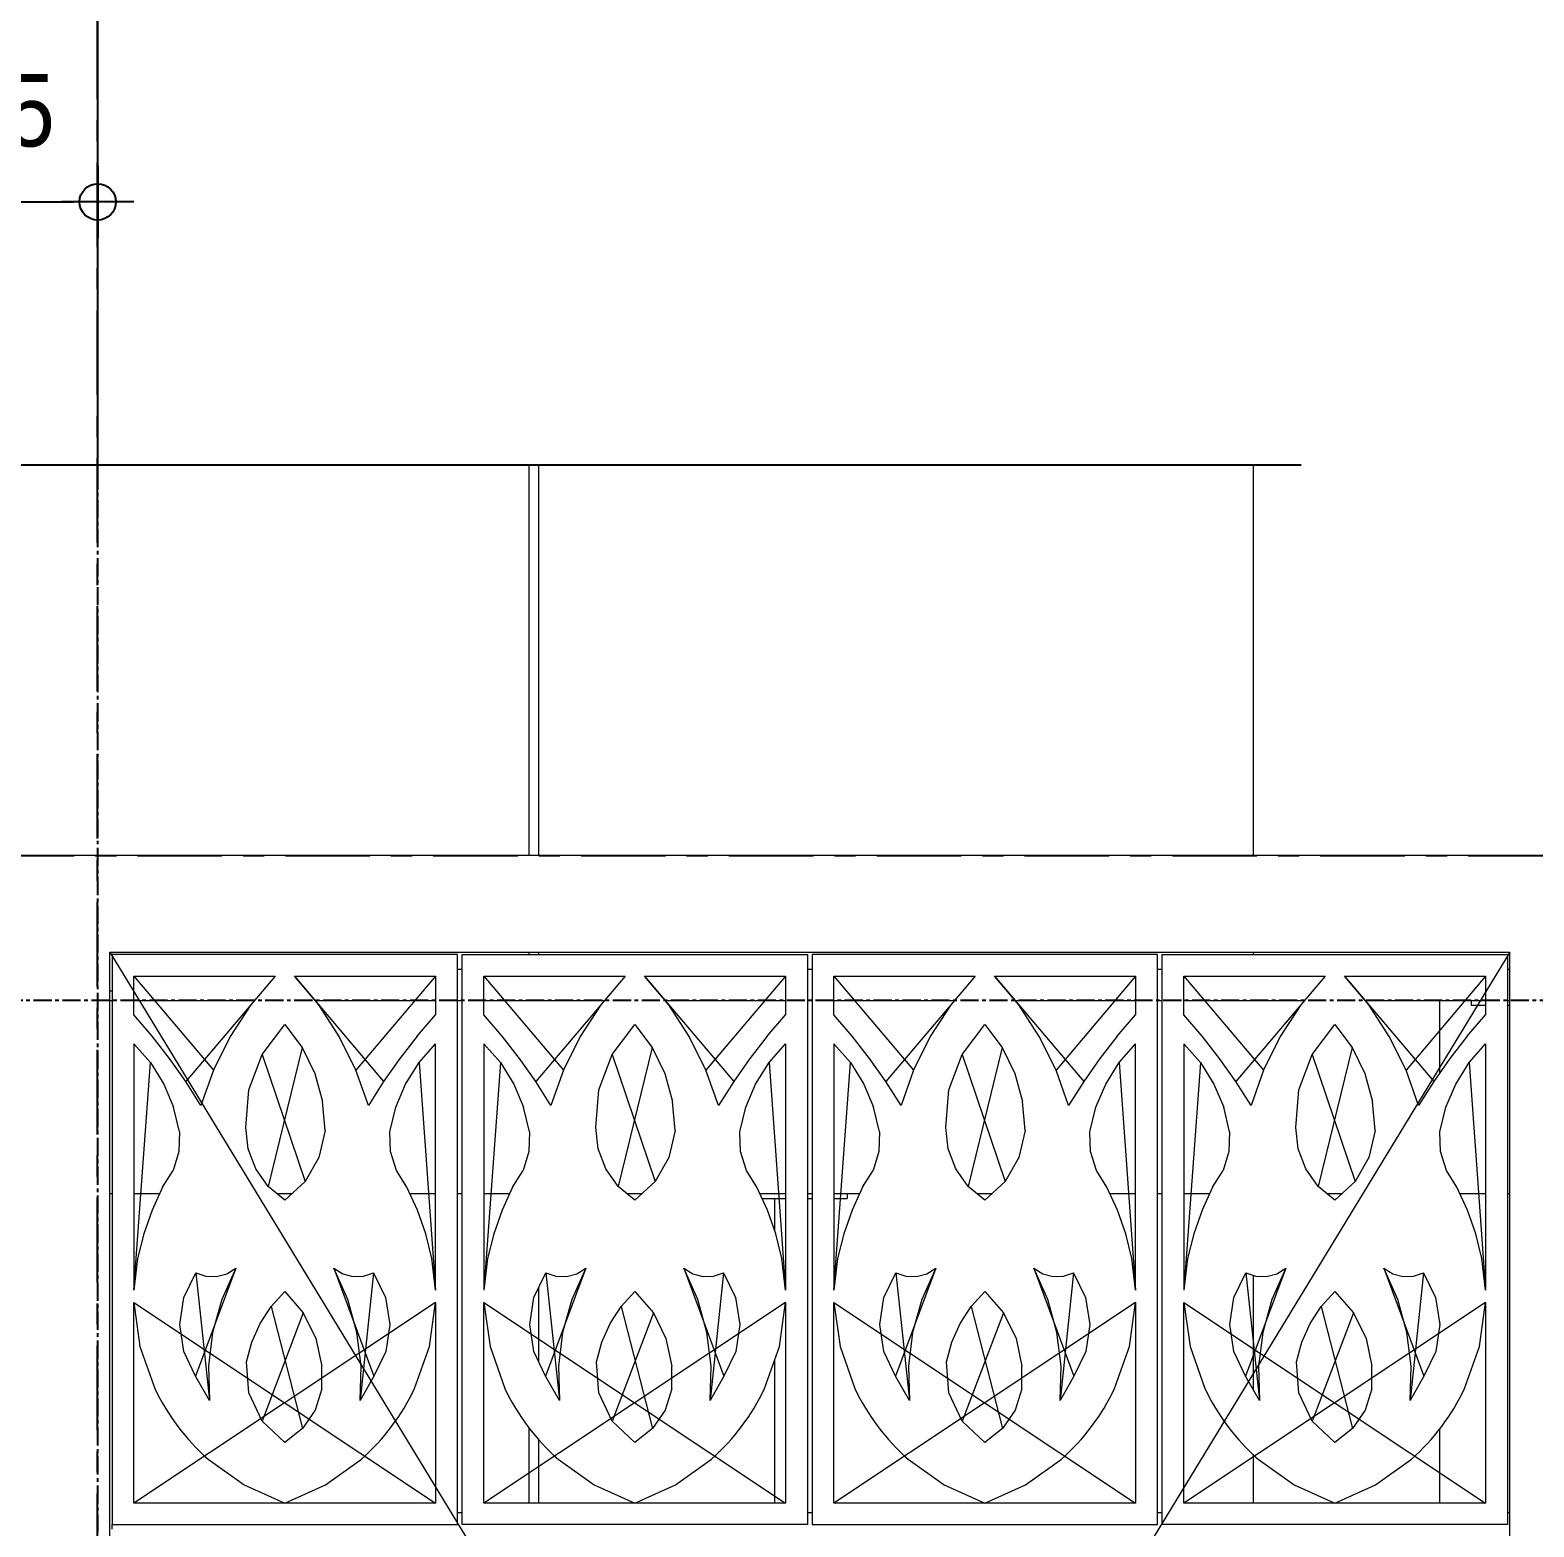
# Model space of a CAD drawing. Header units: millimetres. Extents: x -153298 to 620751, y -313239 to 250031.
# Drawn here: x 43493 to 46608, y 29136 to 32235 of the extents above; entities that cross this region are included whole.
import ezdxf
from ezdxf.enums import TextEntityAlignment as Align

# ---------------------------------------------------------------- set-up
doc = ezdxf.new("R2010")
doc.units = ezdxf.units.MM
for name, pattern in [('CENTER', [2, 1.25, -0.25, 0.25, -0.25]), ('TA_GL_000.70000', [1.925, 0.7, -0.175, 0.175, -0.175, 0.7]), ('XKITLINE00', [0])]:
    doc.linetypes.add(name, pattern=pattern)
doc.layers.get('DEFPOINTS').update_dxf_attribs({"color": 250})
for name, color, linetype in [('000 - 0_SYM_DWG_GRIDLINE_MAIN_COLOR_251', 251, 'Continuous'), ('000 - 0_SYM_DWG_SLOPE-SYM_TEXT_COLOR_3', 3, 'Continuous'), ('000 - EXISTING_BUILDING_MAIN_COLOR_251', 251, 'Continuous'), ('000 - EXISTING_BUILDING_MAIN_COLOR_3', 3, 'Continuous'), ('000 - GRID', 251, 'CENTER'), ('S-DIM', 7, 'Continuous')]:
    doc.layers.add(name, color=color, linetype=linetype)
doc.layers.add('Part', color=2, linetype='Continuous', lineweight=0)
doc.styles.add('ARIAL', font='arial.ttf')
doc.styles.add('ROMANS', font='arial.ttf', dxfattribs={"width": 0.85})
doc.styles.add('TA', font='', dxfattribs={"height": 4.5})
doc.styles.get('TA').set_extended_font_data('Cordia New')
doc.dimstyles.new('Dim-Cen', dxfattribs={"dimtxt": 3, "dimasz": 1, "dimexe": 0, "dimexo": 2.5, "dimgap": 1.5, "dimtad": 1, "dimdec": 0, "dimzin": 1, "dimdsep": 46, "dimtxsty": 'ROMANS', "dimblk": 'CEN1', "dimcen": 0.09, "dimclrd": 1, "dimclre": 250, "dimclrt": 3, "dimadec": 0, "dimazin": 0, "dimtfac": 1, "dimtdec": 0, "dimtofl": 0, "dimtmove": 2, "dimatfit": 3, "dimfxl": 1, "dimtfill": 1, "dimtfillclr": 256, "dimtolj": 1, "dimtzin": 0, "dimarcsym": 0})

# ---------------------------------------------------------------- blocks, each defined once
blk = doc.blocks.new('*A12951260')
at = {"layer": 'Part', "linetype": 'XKITLINE00', "lineweight": 0}
for p, q in [((371.147884, 35.222545), (371.569912, 35.222545)), ((383.409912, 35.222545), (383.569912, 35.222545)), ((395.409912, 35.222545), (395.569912, 35.222545)), ((407.544596, 35.222545), (407.569912, 35.222545))]:
    blk.add_line(p, q, dxfattribs=at)
blk = doc.blocks.new('*A12961261')
at = {"layer": 'Part', "linetype": 'XKITLINE00', "lineweight": 0}
for p, q in [((395.569912, 40.182545), (395.569912, 48.874589)), ((407.409912, 42.422545), (407.409912, 48.874589)), ((407.409912, 40.782517), (407.409912, 40.822545)), ((395.569912, 40.182545), (398.857909, 40.182545)), ((400.457909, 40.182545), (400.497911, 40.182545))]:
    blk.add_line(p, q, dxfattribs=at)
blk = doc.blocks.new('*A12971262')
at = {"layer": 'Part', "linetype": 'XKITLINE00', "lineweight": 0}
blk.add_line((407.409912, 31.698387), (407.409912, 32.94092), dxfattribs=at)
blk = doc.blocks.new('*A13031266')
at = {"layer": 'Part', "linetype": 'XKITLINE00', "lineweight": 0}
for p, q in [((400.457909, 40.022545), (400.497911, 40.022545)), ((400.457909, 36.822545), (400.497911, 36.822545)), ((400.857919, 36.822545), (401.285021, 36.822545)), ((403.226429, 36.822545), (403.477479, 36.822545)), ((405.430793, 36.822545), (405.857895, 36.822545)), ((406.217911, 36.822545), (406.297911, 36.822545)), ((406.657919, 36.822545), (407.085021, 36.822545)), ((409.026429, 36.822545), (409.277479, 36.822545)), ((411.230793, 36.822545), (411.657895, 36.822545)), ((412.017911, 36.822545), (412.097911, 36.822545)), ((412.457919, 36.822545), (412.885021, 36.822545)), ((414.826429, 36.822545), (415.077479, 36.822545)), ((417.030793, 36.822545), (417.457895, 36.822545)), ((417.817911, 36.822545), (417.897911, 36.822545)), ((418.257919, 36.822545), (418.685021, 36.822545)), ((420.626429, 36.822545), (420.877479, 36.822545)), ((422.830793, 36.822545), (423.257895, 36.822545)), ((423.617911, 36.822545), (423.657912, 36.822545))]:
    blk.add_line(p, q, dxfattribs=at)
blk = doc.blocks.new('*A17691722')
at = {"layer": '000 - EXISTING_BUILDING_MAIN_COLOR_3', "linetype": 'XKITLINE00', "lineweight": 0}
for p, q in [((521.257903, 42.422545), (398.857909, 42.422545)), ((423.657912, 40.822545), (400.457909, 2.742546)), ((400.457909, 40.822545), (423.657912, 2.742546)), ((400.457909, 2.742546), (400.457909, 40.822545)), ((400.457909, 40.822545), (423.657912, 40.822545)), ((423.657912, 2.742546), (423.657912, 40.822545))]:
    blk.add_line(p, q, dxfattribs=at)
blk = doc.blocks.new('*A17721725')
at = {"layer": 'Part', "linetype": 'XKITLINE00', "lineweight": 0}
for p, q in [((406.217911, 31.538517), (406.297911, 31.538517)), ((412.017911, 31.538517), (412.097911, 31.538517)), ((417.817911, 31.538517), (417.897911, 31.538517)), ((423.617911, 31.538517), (423.657912, 31.538517)), ((400.497911, 31.262517), (400.497911, 31.342517))]:
    blk.add_line(p, q, dxfattribs=at)
blk = doc.blocks.new('*A17731726')
at = {"layer": 'Part', "linetype": 'XKITLINE00', "lineweight": 0}
for p, q in [((406.217911, 40.542517), (406.297911, 40.542517)), ((412.017911, 40.542517), (412.097911, 40.542517)), ((417.817911, 40.542517), (417.897911, 40.542517)), ((423.617911, 40.542517), (423.657912, 40.542517)), ((400.857919, 40.022517), (402.858658, 40.022517)), ((403.857156, 40.022517), (405.857895, 40.022517)), ((406.217911, 40.022517), (406.297911, 40.022517)), ((406.657919, 40.022517), (408.658658, 40.022517)), ((409.657156, 40.022517), (411.657895, 40.022517)), ((412.017911, 40.022517), (412.097911, 40.022517)), ((412.457919, 40.022517), (414.458658, 40.022517)), ((415.457156, 40.022517), (417.457895, 40.022517)), ((417.817911, 40.022517), (417.897911, 40.022517)), ((418.257919, 40.022517), (420.258658, 40.022517)), ((421.257156, 40.022517), (423.257895, 40.022517)), ((423.617911, 40.022517), (423.657912, 40.022517))]:
    blk.add_line(p, q, dxfattribs=at)
blk = doc.blocks.new('*A18151764')
at = {"layer": 'Part', "linetype": 'XKITLINE00', "lineweight": 0}
for p, q in [((419.409912, 33.572964), (419.409912, 35.470973)), ((407.569912, 34.032392), (407.569912, 35.274208)), ((407.569912, 31.698387), (407.569912, 32.768054)), ((419.409912, 31.698387), (419.409912, 32.508756))]:
    blk.add_line(p, q, dxfattribs=at)
blk = doc.blocks.new('*A18271776')
at = {"layer": 'Part', "linetype": 'XKITLINE00', "lineweight": 0}
for p, q in [((422.497888, 38.821757), (422.497888, 40.022545)), ((422.497888, 34.655695), (422.497888, 34.659501)), ((422.497888, 31.698387), (422.497888, 32.932262))]:
    blk.add_line(p, q, dxfattribs=at)
blk = doc.blocks.new('*A18281777')
at = {"layer": 'Part', "linetype": 'XKITLINE00', "lineweight": 0}
blk.add_line((400.457909, 40.022545), (400.497888, 40.022545), dxfattribs=at)
blk = doc.blocks.new('*A18301779')
at = {"layer": '000 - EXISTING_BUILDING_MAIN_COLOR_251', "linetype": 'XKITLINE00', "lineweight": 0}
for p, q in [((406.217911, 40.782517), (400.497911, 40.782517)), ((400.497911, 40.782517), (400.497911, 31.342517)), ((406.217911, 31.342517), (406.217911, 40.782517)), ((406.297911, 31.342517), (406.297911, 40.782517)), ((406.297911, 40.782517), (412.017911, 40.782517)), ((412.017911, 40.782517), (412.017911, 31.342517)), ((417.817911, 40.782517), (412.097911, 40.782517)), ((412.097911, 40.782517), (412.097911, 31.342517)), ((417.817911, 31.342517), (417.817911, 40.782517)), ((417.897911, 31.342517), (417.897911, 40.782517)), ((417.897911, 40.782517), (423.617911, 40.782517)), ((423.617911, 40.782517), (423.617911, 31.342517)), ((400.857919, 40.422523), (403.197671, 40.423195)), ((400.857919, 40.422523), (402.177312, 38.870619)), ((400.857919, 39.785377), (400.857919, 40.422523)), ((403.197671, 40.423195), (401.718825, 38.678561)), ((403.197671, 40.423195), (402.795711, 39.94812)), ((403.518143, 40.423195), (404.996989, 38.678561)), ((403.920103, 39.94812), (403.518143, 40.423195)), ((403.518143, 40.423195), (405.857895, 40.422523)), ((405.857895, 40.422523), (404.538502, 38.870619)), ((405.857895, 40.422523), (405.857895, 39.785377)), ((406.657919, 40.422523), (408.997671, 40.423195)), ((406.657919, 40.422523), (407.977312, 38.870619)), ((406.657919, 39.785377), (406.657919, 40.422523)), ((408.997671, 40.423195), (407.518825, 38.678561)), ((408.997671, 40.423195), (408.595711, 39.94812)), ((409.318143, 40.423195), (410.796989, 38.678561)), ((409.720103, 39.94812), (409.318143, 40.423195)), ((409.318143, 40.423195), (411.657895, 40.422523)), ((411.657895, 40.422523), (410.338502, 38.870619)), ((411.657895, 40.422523), (411.657895, 39.785377)), ((412.457919, 40.422523), (414.797671, 40.423195)), ((412.457919, 40.422523), (413.777312, 38.870619)), ((412.457919, 39.785377), (412.457919, 40.422523)), ((414.797671, 40.423195), (413.318825, 38.678561)), ((414.797671, 40.423195), (414.395711, 39.94812)), ((415.118143, 40.423195), (416.596989, 38.678561)), ((415.520103, 39.94812), (415.118143, 40.423195)), ((415.118143, 40.423195), (417.457895, 40.422523)), ((417.457895, 40.422523), (416.138502, 38.870619)), ((417.457895, 40.422523), (417.457895, 39.785377)), ((418.257919, 40.422523), (420.597671, 40.423195)), ((418.257919, 40.422523), (419.577312, 38.870619)), ((418.257919, 39.785377), (418.257919, 40.422523)), ((420.597671, 40.423195), (419.118825, 38.678561)), ((420.597671, 40.423195), (420.195711, 39.94812)), ((420.918143, 40.423195), (422.396989, 38.678561)), ((421.320103, 39.94812), (420.918143, 40.423195)), ((420.918143, 40.423195), (423.257895, 40.422523)), ((423.257895, 40.422523), (421.938502, 38.870619)), ((423.257895, 40.422523), (423.257895, 39.785377)), ((402.795711, 39.94812), (402.453931, 39.428068)), ((404.261883, 39.428068), (403.920103, 39.94812)), ((408.595711, 39.94812), (408.253931, 39.428068)), ((410.061883, 39.428068), (409.720103, 39.94812)), ((414.395711, 39.94812), (414.053931, 39.428068)), ((415.861883, 39.428068), (415.520103, 39.94812)), ((420.195711, 39.94812), (419.853931, 39.428068)), ((421.661883, 39.428068), (421.320103, 39.94812)), ((401.162219, 39.43014), (400.857919, 39.785377)), ((402.984028, 39.126175), (403.357895, 39.625694)), ((403.357895, 39.625694), (403.644908, 39.241065)), ((405.553595, 39.43014), (405.857895, 39.785377)), ((406.962219, 39.43014), (406.657919, 39.785377)), ((408.784028, 39.126175), (409.157895, 39.625694)), ((409.157895, 39.625694), (409.444908, 39.241065)), ((411.353595, 39.43014), (411.657895, 39.785377)), ((412.762219, 39.43014), (412.457919, 39.785377)), ((414.584028, 39.126175), (414.957895, 39.625694)), ((414.957895, 39.625694), (415.244908, 39.241065)), ((417.153595, 39.43014), (417.457895, 39.785377)), ((418.562219, 39.43014), (418.257919, 39.785377)), ((420.384028, 39.126175), (420.757895, 39.625694)), ((420.757895, 39.625694), (421.044908, 39.241065)), ((422.953595, 39.43014), (423.257895, 39.785377)), ((401.449402, 39.060927), (401.162219, 39.43014)), ((402.453931, 39.428068), (402.177312, 38.870619)), ((404.538502, 38.870619), (404.261883, 39.428068)), ((405.553595, 39.43014), (405.266412, 39.060927)), ((407.249402, 39.060927), (406.962219, 39.43014)), ((408.253931, 39.428068), (407.977312, 38.870619)), ((410.338502, 38.870619), (410.061883, 39.428068)), ((411.353595, 39.43014), (411.066412, 39.060927)), ((413.049402, 39.060927), (412.762219, 39.43014)), ((414.053931, 39.428068), (413.777312, 38.870619)), ((416.138502, 38.870619), (415.861883, 39.428068)), ((417.153595, 39.43014), (416.866412, 39.060927)), ((418.849402, 39.060927), (418.562219, 39.43014)), ((419.853931, 39.428068), (419.577312, 38.870619)), ((421.938502, 38.870619), (421.661883, 39.428068)), ((422.953595, 39.43014), (422.666412, 39.060927)), ((400.857919, 39.306434), (400.857919, 35.226434)), ((401.132936, 38.992518), (400.857919, 39.306434)), ((402.763857, 38.542377), (402.984028, 39.126175)), ((402.984028, 39.126175), (403.695296, 37.023653)), ((403.644908, 39.241065), (403.084853, 36.941446)), ((403.644908, 39.241065), (403.856162, 38.810151)), ((405.582878, 38.992518), (405.857895, 39.306434)), ((405.857895, 35.226434), (405.857895, 39.306434)), ((406.657919, 39.306434), (406.657919, 35.226434)), ((406.932936, 38.992518), (406.657919, 39.306434)), ((408.563857, 38.542377), (408.784028, 39.126175)), ((408.784028, 39.126175), (409.495296, 37.023653)), ((409.444908, 39.241065), (408.884853, 36.941446)), ((409.444908, 39.241065), (409.656162, 38.810151)), ((411.382878, 38.992518), (411.657895, 39.306434)), ((411.657895, 39.306434), (411.657895, 35.226434)), ((412.457919, 39.306434), (412.457919, 35.226434)), ((412.732936, 38.992518), (412.457919, 39.306434)), ((414.363857, 38.542377), (414.584028, 39.126175)), ((414.584028, 39.126175), (415.295296, 37.023653)), ((415.244908, 39.241065), (414.684853, 36.941446)), ((415.244908, 39.241065), (415.456162, 38.810151)), ((417.182878, 38.992518), (417.457895, 39.306434)), ((417.457895, 35.226434), (417.457895, 39.306434)), ((418.257919, 39.306434), (418.257919, 35.226434)), ((418.532936, 38.992518), (418.257919, 39.306434)), ((420.163857, 38.542377), (420.384028, 39.126175)), ((420.384028, 39.126175), (421.095296, 37.023653)), ((421.044908, 39.241065), (420.484853, 36.941446)), ((421.044908, 39.241065), (421.256162, 38.810151)), ((422.982878, 38.992518), (423.257895, 39.306434)), ((423.257895, 39.306434), (423.257895, 35.226434)), ((400.857919, 35.226434), (401.132936, 38.992518)), ((401.132936, 38.992518), (401.354443, 38.638805)), ((401.718825, 38.678561), (401.449402, 39.060927)), ((405.266412, 39.060927), (404.996989, 38.678561)), ((405.361371, 38.638805), (405.582878, 38.992518)), ((405.582878, 38.992518), (405.857895, 35.226434)), ((406.932936, 38.992518), (406.657919, 35.226434)), ((406.932936, 38.992518), (407.154443, 38.638805)), ((407.518825, 38.678561), (407.249402, 39.060927)), ((411.066412, 39.060927), (410.796989, 38.678561)), ((411.161371, 38.638805), (411.382878, 38.992518)), ((411.382878, 38.992518), (411.657895, 35.226434)), ((412.457919, 35.226434), (412.732936, 38.992518)), ((412.732936, 38.992518), (412.954443, 38.638805)), ((413.318825, 38.678561), (413.049402, 39.060927)), ((416.866412, 39.060927), (416.596989, 38.678561)), ((416.961371, 38.638805), (417.182878, 38.992518)), ((417.182878, 38.992518), (417.457895, 35.226434)), ((418.532936, 38.992518), (418.257919, 35.226434)), ((418.532936, 38.992518), (418.754443, 38.638805)), ((419.118825, 38.678561), (418.849402, 39.060927)), ((422.666412, 39.060927), (422.396989, 38.678561)), ((422.761371, 38.638805), (422.982878, 38.992518)), ((422.982878, 38.992518), (423.257895, 35.226434)), ((401.354443, 38.638805), (401.516785, 38.254328)), ((401.969888, 38.283897), (401.718825, 38.678561)), ((402.177312, 38.870619), (401.969888, 38.283897)), ((403.856162, 38.810151), (403.984427, 38.347697)), ((404.745926, 38.283897), (404.538502, 38.870619)), ((404.996989, 38.678561), (404.745926, 38.283897)), ((405.199029, 38.254328), (405.361371, 38.638805)), ((407.154443, 38.638805), (407.316785, 38.254328)), ((407.769888, 38.283897), (407.518825, 38.678561)), ((407.977312, 38.870619), (407.769888, 38.283897)), ((409.656162, 38.810151), (409.784427, 38.347697)), ((410.545926, 38.283897), (410.338502, 38.870619)), ((410.796989, 38.678561), (410.545926, 38.283897)), ((410.999029, 38.254328), (411.161371, 38.638805)), ((412.954443, 38.638805), (413.116785, 38.254328)), ((413.569888, 38.283897), (413.318825, 38.678561)), ((413.777312, 38.870619), (413.569888, 38.283897)), ((415.456162, 38.810151), (415.584427, 38.347697)), ((416.345926, 38.283897), (416.138502, 38.870619)), ((416.596989, 38.678561), (416.345926, 38.283897)), ((416.799029, 38.254328), (416.961371, 38.638805)), ((418.754443, 38.638805), (418.916785, 38.254328)), ((419.369888, 38.283897), (419.118825, 38.678561)), ((419.577312, 38.870619), (419.369888, 38.283897)), ((421.256162, 38.810151), (421.384427, 38.347697)), ((422.145926, 38.283897), (421.938502, 38.870619)), ((422.396989, 38.678561), (422.145926, 38.283897)), ((422.599029, 38.254328), (422.761371, 38.638805)), ((402.714758, 37.920376), (402.763857, 38.542377)), ((408.514758, 37.920376), (408.563857, 38.542377)), ((414.314758, 37.920376), (414.363857, 38.542377)), ((420.114758, 37.920376), (420.163857, 38.542377)), ((401.615815, 37.848901), (401.516785, 38.254328)), ((404.025313, 37.869529), (403.984427, 38.347697)), ((405.099998, 37.848901), (405.199029, 38.254328)), ((407.415815, 37.848901), (407.316785, 38.254328)), ((409.825313, 37.869529), (409.784427, 38.347697)), ((410.899998, 37.848901), (410.999029, 38.254328)), ((413.215815, 37.848901), (413.116785, 38.254328)), ((415.625313, 37.869529), (415.584427, 38.347697)), ((416.699998, 37.848901), (416.799029, 38.254328)), ((419.015815, 37.848901), (418.916785, 38.254328)), ((421.425313, 37.869529), (421.384427, 38.347697)), ((422.499998, 37.848901), (422.599029, 38.254328)), ((402.752504, 37.565819), (402.714758, 37.920376)), ((408.552504, 37.565819), (408.514758, 37.920376)), ((414.352504, 37.565819), (414.314758, 37.920376)), ((420.152504, 37.565819), (420.114758, 37.920376)), ((401.615815, 37.848901), (401.603508, 37.521042)), ((404.025313, 37.869529), (403.924698, 37.421468)), ((405.112306, 37.521042), (405.099998, 37.848901)), ((407.415815, 37.848901), (407.403508, 37.521042)), ((409.825313, 37.869529), (409.724698, 37.421468)), ((410.912306, 37.521042), (410.899998, 37.848901)), ((413.215815, 37.848901), (413.203508, 37.521042)), ((415.625313, 37.869529), (415.524698, 37.421468)), ((416.712306, 37.521042), (416.699998, 37.848901)), ((419.015815, 37.848901), (419.003508, 37.521042)), ((421.425313, 37.869529), (421.324698, 37.421468)), ((422.512306, 37.521042), (422.499998, 37.848901)), ((401.603508, 37.521042), (401.50734, 37.207363)), ((402.878596, 37.232297), (402.752504, 37.565819)), ((403.924698, 37.421468), (403.695296, 37.023653)), ((405.208474, 37.207363), (405.112306, 37.521042)), ((407.403508, 37.521042), (407.30734, 37.207363)), ((408.678596, 37.232297), (408.552504, 37.565819)), ((409.724698, 37.421468), (409.495296, 37.023653)), ((411.008474, 37.207363), (410.912306, 37.521042)), ((413.203508, 37.521042), (413.10734, 37.207363)), ((414.478596, 37.232297), (414.352504, 37.565819)), ((415.524698, 37.421468), (415.295296, 37.023653)), ((416.808474, 37.207363), (416.712306, 37.521042)), ((419.003508, 37.521042), (418.90734, 37.207363)), ((420.278596, 37.232297), (420.152504, 37.565819)), ((421.324698, 37.421468), (421.095296, 37.023653)), ((422.608474, 37.207363), (422.512306, 37.521042)), ((401.333773, 36.928944), (401.50734, 37.207363)), ((403.084853, 36.941446), (402.878596, 37.232297)), ((405.382041, 36.928944), (405.208474, 37.207363)), ((407.133773, 36.928944), (407.30734, 37.207363)), ((408.884853, 36.941446), (408.678596, 37.232297)), ((411.182041, 36.928944), (411.008474, 37.207363)), ((412.933773, 36.928944), (413.10734, 37.207363)), ((414.684853, 36.941446), (414.478596, 37.232297)), ((416.982041, 36.928944), (416.808474, 37.207363)), ((418.733773, 36.928944), (418.90734, 37.207363)), ((420.484853, 36.941446), (420.278596, 37.232297)), ((422.782041, 36.928944), (422.608474, 37.207363)), ((401.333773, 36.928944), (401.159609, 36.548841)), ((403.357895, 36.712135), (403.084853, 36.941446)), ((403.695296, 37.023653), (403.357895, 36.712135)), ((405.556205, 36.548841), (405.382041, 36.928944)), ((407.133773, 36.928944), (406.959609, 36.548841)), ((409.157895, 36.712135), (408.884853, 36.941446)), ((409.495296, 37.023653), (409.157895, 36.712135)), ((411.356205, 36.548841), (411.182041, 36.928944)), ((412.933773, 36.928944), (412.759609, 36.548841)), ((414.957895, 36.712135), (414.684853, 36.941446)), ((415.295296, 37.023653), (414.957895, 36.712135)), ((417.156205, 36.548841), (416.982041, 36.928944)), ((418.733773, 36.928944), (418.559609, 36.548841)), ((420.757895, 36.712135), (420.484853, 36.941446)), ((421.095296, 37.023653), (420.757895, 36.712135)), ((422.956205, 36.548841), (422.782041, 36.928944)), ((401.159609, 36.548841), (401.021038, 36.154367)), ((405.694776, 36.154367), (405.556205, 36.548841)), ((406.959609, 36.548841), (406.821038, 36.154367)), ((411.494776, 36.154367), (411.356205, 36.548841)), ((412.759609, 36.548841), (412.621038, 36.154367)), ((417.294776, 36.154367), (417.156205, 36.548841)), ((418.559609, 36.548841), (418.421038, 36.154367)), ((423.094776, 36.154367), (422.956205, 36.548841)), ((401.021038, 36.154367), (400.919228, 35.748848)), ((405.796585, 35.748848), (405.694776, 36.154367)), ((406.821038, 36.154367), (406.719228, 35.748848)), ((411.596585, 35.748848), (411.494776, 36.154367)), ((412.621038, 36.154367), (412.519228, 35.748848)), ((417.396585, 35.748848), (417.294776, 36.154367)), ((418.421038, 36.154367), (418.319228, 35.748848)), ((423.196585, 35.748848), (423.094776, 36.154367)), ((400.919228, 35.748848), (400.857919, 35.226434)), ((405.857895, 35.226434), (405.796585, 35.748848)), ((406.719228, 35.748848), (406.657919, 35.226434)), ((411.657895, 35.226434), (411.596585, 35.748848)), ((412.519228, 35.748848), (412.457919, 35.226434)), ((417.457895, 35.226434), (417.396585, 35.748848)), ((418.319228, 35.748848), (418.257919, 35.226434)), ((423.257895, 35.226434), (423.196585, 35.748848)), ((401.687051, 35.105111), (401.886307, 35.511741)), ((402.545884, 35.585792), (401.881119, 33.801918)), ((401.886307, 35.511741), (402.108994, 33.396827)), ((401.886307, 35.511741), (402.05231, 35.45699)), ((402.05231, 35.45699), (402.22702, 35.451456)), ((402.22702, 35.451456), (402.396155, 35.495593)), ((402.545884, 35.585792), (402.31483, 35.069249)), ((402.396155, 35.495593), (402.545884, 35.585792)), ((404.16993, 35.585792), (404.834695, 33.801918)), ((404.400984, 35.069249), (404.16993, 35.585792)), ((404.16993, 35.585792), (404.319659, 35.495593)), ((404.319659, 35.495593), (404.488793, 35.451456)), ((404.488793, 35.451456), (404.663504, 35.45699)), ((404.829507, 35.511741), (404.60682, 33.396827)), ((404.663504, 35.45699), (404.829507, 35.511741)), ((404.829507, 35.511741), (405.028763, 35.105111)), ((407.487051, 35.105111), (407.686307, 35.511741)), ((408.345884, 35.585792), (407.681119, 33.801918)), ((407.686307, 35.511741), (407.908994, 33.396827)), ((407.686307, 35.511741), (407.85231, 35.45699)), ((407.85231, 35.45699), (408.02702, 35.451456)), ((408.02702, 35.451456), (408.196155, 35.495593)), ((408.345884, 35.585792), (408.11483, 35.069249)), ((408.196155, 35.495593), (408.345884, 35.585792)), ((409.96993, 35.585792), (410.634695, 33.801918)), ((410.200984, 35.069249), (409.96993, 35.585792)), ((409.96993, 35.585792), (410.119659, 35.495593)), ((410.119659, 35.495593), (410.288793, 35.451456)), ((410.288793, 35.451456), (410.463504, 35.45699)), ((410.629507, 35.511741), (410.40682, 33.396827)), ((410.463504, 35.45699), (410.629507, 35.511741)), ((410.629507, 35.511741), (410.828763, 35.105111)), ((413.287051, 35.105111), (413.486307, 35.511741)), ((414.145884, 35.585792), (413.481119, 33.801918)), ((413.486307, 35.511741), (413.708994, 33.396827)), ((413.486307, 35.511741), (413.65231, 35.45699)), ((413.65231, 35.45699), (413.82702, 35.451456)), ((413.82702, 35.451456), (413.996155, 35.495593)), ((414.145884, 35.585792), (413.91483, 35.069249)), ((413.996155, 35.495593), (414.145884, 35.585792)), ((415.76993, 35.585792), (416.434695, 33.801918)), ((416.000984, 35.069249), (415.76993, 35.585792)), ((415.76993, 35.585792), (415.919659, 35.495593)), ((415.919659, 35.495593), (416.088793, 35.451456)), ((416.088793, 35.451456), (416.263504, 35.45699)), ((416.429507, 35.511741), (416.20682, 33.396827)), ((416.263504, 35.45699), (416.429507, 35.511741)), ((416.429507, 35.511741), (416.628763, 35.105111)), ((419.087051, 35.105111), (419.286307, 35.511741)), ((419.945884, 35.585792), (419.281119, 33.801918)), ((419.286307, 35.511741), (419.508994, 33.396827)), ((419.286307, 35.511741), (419.45231, 35.45699)), ((419.45231, 35.45699), (419.62702, 35.451456)), ((419.62702, 35.451456), (419.796155, 35.495593)), ((419.945884, 35.585792), (419.71483, 35.069249)), ((419.796155, 35.495593), (419.945884, 35.585792)), ((421.56993, 35.585792), (422.234695, 33.801918)), ((421.800984, 35.069249), (421.56993, 35.585792)), ((421.56993, 35.585792), (421.719659, 35.495593)), ((421.719659, 35.495593), (421.888793, 35.451456)), ((421.888793, 35.451456), (422.063504, 35.45699)), ((422.229507, 35.511741), (422.00682, 33.396827)), ((422.063504, 35.45699), (422.229507, 35.511741)), ((422.229507, 35.511741), (422.428763, 35.105111)), ((403.132818, 34.952025), (403.357895, 35.20272)), ((403.357895, 35.20272), (403.665902, 34.84632)), ((408.932818, 34.952025), (409.157895, 35.20272)), ((409.157895, 35.20272), (409.465902, 34.84632)), ((414.732818, 34.952025), (414.957895, 35.20272)), ((414.957895, 35.20272), (415.265902, 34.84632)), ((420.532818, 34.952025), (420.757895, 35.20272)), ((420.757895, 35.20272), (421.065902, 34.84632)), ((400.857919, 35.018957), (405.857895, 31.698387)), ((405.857895, 35.018957), (400.857919, 31.698387)), ((400.857919, 31.698387), (400.857919, 35.018957)), ((400.857919, 35.018957), (400.959356, 34.289821)), ((401.617637, 34.657637), (401.687051, 35.105111)), ((402.31483, 35.069249), (402.163059, 34.524118)), ((402.94957, 34.66931), (403.132818, 34.952025)), ((403.132818, 34.952025), (403.651025, 32.930287)), ((404.552755, 34.524118), (404.400984, 35.069249)), ((405.028763, 35.105111), (405.098177, 34.657637)), ((405.756458, 34.289821), (405.857895, 35.018957)), ((405.857895, 35.018957), (405.857895, 31.698387)), ((406.657919, 35.018957), (411.657895, 31.698387)), ((411.657895, 35.018957), (406.657919, 31.698387)), ((406.657919, 31.698387), (406.657919, 35.018957)), ((406.657919, 35.018957), (406.759356, 34.289821)), ((407.417637, 34.657637), (407.487051, 35.105111)), ((408.11483, 35.069249), (407.963059, 34.524118)), ((408.74957, 34.66931), (408.932818, 34.952025)), ((408.932818, 34.952025), (409.451025, 32.930287)), ((410.352755, 34.524118), (410.200984, 35.069249)), ((410.828763, 35.105111), (410.898177, 34.657637)), ((411.556458, 34.289821), (411.657895, 35.018957)), ((411.657895, 35.018957), (411.657895, 31.698387)), ((412.457919, 35.018957), (417.457895, 31.698387)), ((417.457895, 35.018957), (412.457919, 31.698387)), ((412.457919, 31.698387), (412.457919, 35.018957)), ((412.457919, 35.018957), (412.559356, 34.289821)), ((413.217637, 34.657637), (413.287051, 35.105111)), ((413.91483, 35.069249), (413.763059, 34.524118)), ((414.54957, 34.66931), (414.732818, 34.952025)), ((414.732818, 34.952025), (415.251025, 32.930287)), ((416.152755, 34.524118), (416.000984, 35.069249)), ((416.628763, 35.105111), (416.698177, 34.657637)), ((417.356458, 34.289821), (417.457895, 35.018957)), ((417.457895, 35.018957), (417.457895, 31.698387)), ((418.257919, 35.018957), (423.257895, 31.698387)), ((423.257895, 35.018957), (418.257919, 31.698387)), ((418.257919, 31.698387), (418.257919, 35.018957)), ((418.257919, 35.018957), (418.359356, 34.289821)), ((419.017637, 34.657637), (419.087051, 35.105111)), ((419.71483, 35.069249), (419.563059, 34.524118)), ((420.34957, 34.66931), (420.532818, 34.952025)), ((420.532818, 34.952025), (421.051025, 32.930287)), ((421.952755, 34.524118), (421.800984, 35.069249)), ((422.428763, 35.105111), (422.498177, 34.657637)), ((423.156458, 34.289821), (423.257895, 35.018957)), ((423.257895, 35.018957), (423.257895, 31.698387)), ((401.684335, 34.20975), (401.617637, 34.657637)), ((402.812631, 34.361487), (402.94957, 34.66931)), ((403.665902, 34.84632), (402.982075, 33.054752)), ((403.665902, 34.84632), (403.87561, 34.424524)), ((405.098177, 34.657637), (405.031479, 34.20975)), ((407.484335, 34.20975), (407.417637, 34.657637)), ((408.612631, 34.361487), (408.74957, 34.66931)), ((409.465902, 34.84632), (408.782075, 33.054752)), ((409.465902, 34.84632), (409.67561, 34.424524)), ((410.898177, 34.657637), (410.831479, 34.20975)), ((413.284335, 34.20975), (413.217637, 34.657637)), ((414.412631, 34.361487), (414.54957, 34.66931)), ((415.265902, 34.84632), (414.582075, 33.054752)), ((415.265902, 34.84632), (415.47561, 34.424524)), ((416.698177, 34.657637), (416.631479, 34.20975)), ((419.084335, 34.20975), (419.017637, 34.657637)), ((420.212631, 34.361487), (420.34957, 34.66931)), ((421.065902, 34.84632), (420.382075, 33.054752)), ((421.065902, 34.84632), (421.27561, 34.424524)), ((422.498177, 34.657637), (422.431479, 34.20975)), ((402.163059, 34.524118), (402.093936, 33.962491)), ((403.87561, 34.424524), (403.973846, 33.96383)), ((404.621878, 33.962491), (404.552755, 34.524118)), ((407.963059, 34.524118), (407.893936, 33.962491)), ((409.67561, 34.424524), (409.773846, 33.96383)), ((410.421878, 33.962491), (410.352755, 34.524118)), ((413.763059, 34.524118), (413.693936, 33.962491)), ((415.47561, 34.424524), (415.573846, 33.96383)), ((416.221878, 33.962491), (416.152755, 34.524118)), ((419.563059, 34.524118), (419.493936, 33.962491)), ((421.27561, 34.424524), (421.373846, 33.96383)), ((422.021878, 33.962491), (421.952755, 34.524118)), ((400.959356, 34.289821), (401.205602, 33.59607)), ((401.881119, 33.801918), (401.684335, 34.20975)), ((402.725347, 34.036081), (402.812631, 34.361487)), ((405.031479, 34.20975), (404.834695, 33.801918)), ((405.510212, 33.59607), (405.756458, 34.289821)), ((406.759356, 34.289821), (407.005602, 33.59607)), ((407.681119, 33.801918), (407.484335, 34.20975)), ((408.525347, 34.036081), (408.612631, 34.361487)), ((410.831479, 34.20975), (410.634695, 33.801918)), ((411.310212, 33.59607), (411.556458, 34.289821)), ((412.559356, 34.289821), (412.805602, 33.59607)), ((413.481119, 33.801918), (413.284335, 34.20975)), ((414.325347, 34.036081), (414.412631, 34.361487)), ((416.631479, 34.20975), (416.434695, 33.801918)), ((417.110212, 33.59607), (417.356458, 34.289821)), ((418.359356, 34.289821), (418.605602, 33.59607)), ((419.281119, 33.801918), (419.084335, 34.20975)), ((420.125347, 34.036081), (420.212631, 34.361487)), ((422.431479, 34.20975), (422.234695, 33.801918)), ((422.910212, 33.59607), (423.156458, 34.289821)), ((402.093936, 33.962491), (402.108994, 33.396827)), ((402.761087, 33.521185), (402.725347, 34.036081)), ((403.97361, 33.591665), (403.973846, 33.96383)), ((404.60682, 33.396827), (404.621878, 33.962491)), ((407.893936, 33.962491), (407.908994, 33.396827)), ((408.561087, 33.521185), (408.525347, 34.036081)), ((409.77361, 33.591665), (409.773846, 33.96383)), ((410.40682, 33.396827), (410.421878, 33.962491)), ((413.693936, 33.962491), (413.708994, 33.396827)), ((414.361087, 33.521185), (414.325347, 34.036081)), ((415.57361, 33.591665), (415.573846, 33.96383)), ((416.20682, 33.396827), (416.221878, 33.962491)), ((419.493936, 33.962491), (419.508994, 33.396827)), ((420.161087, 33.521185), (420.125347, 34.036081)), ((421.37361, 33.591665), (421.373846, 33.96383)), ((422.00682, 33.396827), (422.021878, 33.962491)), ((402.108994, 33.396827), (401.881119, 33.801918)), ((404.834695, 33.801918), (404.60682, 33.396827)), ((407.908994, 33.396827), (407.681119, 33.801918)), ((410.634695, 33.801918), (410.40682, 33.396827)), ((413.708994, 33.396827), (413.481119, 33.801918)), ((416.434695, 33.801918), (416.20682, 33.396827)), ((419.508994, 33.396827), (419.281119, 33.801918)), ((422.234695, 33.801918), (422.00682, 33.396827)), ((402.982075, 33.054752), (402.761087, 33.521185)), ((403.97361, 33.591665), (403.862653, 33.236425)), ((408.782075, 33.054752), (408.561087, 33.521185)), ((409.77361, 33.591665), (409.662653, 33.236425)), ((414.582075, 33.054752), (414.361087, 33.521185)), ((415.57361, 33.591665), (415.462653, 33.236425)), ((420.382075, 33.054752), (420.161087, 33.521185)), ((421.37361, 33.591665), (421.262653, 33.236425)), ((403.862653, 33.236425), (403.651025, 32.930287)), ((409.662653, 33.236425), (409.451025, 32.930287)), ((415.462653, 33.236425), (415.251025, 32.930287)), ((421.262653, 33.236425), (421.051025, 32.930287)), ((403.357895, 32.700981), (402.982075, 33.054752)), ((403.651025, 32.930287), (403.357895, 32.700981)), ((409.157895, 32.700981), (408.782075, 33.054752)), ((409.451025, 32.930287), (409.157895, 32.700981)), ((414.957895, 32.700981), (414.582075, 33.054752)), ((415.251025, 32.930287), (414.957895, 32.700981)), ((420.757895, 32.700981), (420.382075, 33.054752)), ((421.051025, 32.930287), (420.757895, 32.700981)), ((402.086609, 32.425891), (402.685244, 31.997448)), ((404.03057, 31.997448), (404.629205, 32.425891)), ((407.886609, 32.425891), (408.485244, 31.997448)), ((409.83057, 31.997448), (410.429205, 32.425891)), ((413.686609, 32.425891), (414.285244, 31.997448)), ((415.63057, 31.997448), (416.229205, 32.425891)), ((419.486609, 32.425891), (420.085244, 31.997448)), ((421.43057, 31.997448), (422.029205, 32.425891)), ((402.685244, 31.997448), (403.357919, 31.698387)), ((403.357919, 31.698387), (404.03057, 31.997448)), ((408.485244, 31.997448), (409.157919, 31.698387)), ((409.157919, 31.698387), (409.83057, 31.997448)), ((414.285244, 31.997448), (414.957919, 31.698387)), ((414.957919, 31.698387), (415.63057, 31.997448)), ((420.085244, 31.997448), (420.757919, 31.698387)), ((420.757919, 31.698387), (421.43057, 31.997448)), ((405.857895, 31.698387), (400.857919, 31.698387)), ((411.657895, 31.698387), (406.657919, 31.698387)), ((417.457895, 31.698387), (412.457919, 31.698387)), ((423.257895, 31.698387), (418.257919, 31.698387)), ((400.497911, 31.342517), (406.217911, 31.342517)), ((412.017911, 31.342517), (406.297911, 31.342517)), ((412.097911, 31.342517), (417.817911, 31.342517)), ((423.617911, 31.342517), (417.897911, 31.342517))]:
    blk.add_line(p, q, dxfattribs=at)
for centre, start, end in [((404.490858, 35.152746), 205.353329, 228.597597), ((402.224956, 35.152746), 311.402403, 334.646671), ((410.290858, 35.152746), 205.353329, 228.597597), ((408.024956, 35.152746), 311.402403, 334.646671), ((416.090858, 35.152746), 205.353329, 228.597597), ((413.824956, 35.152746), 311.402403, 334.646671), ((421.890858, 35.152746), 205.353329, 228.597597), ((419.624956, 35.152746), 311.402403, 334.646671)]:
    blk.add_arc(centre, 3.635402, start, end, dxfattribs=at)
blk = doc.blocks.new('*A18321781')
at = {"layer": 'Part', "linetype": 'XKITLINE00', "lineweight": 0}
for p, q in [((411.477855, 36.202535), (411.477855, 36.742545)), ((411.477855, 31.698387), (411.477855, 34.068372))]:
    blk.add_line(p, q, dxfattribs=at)
blk = doc.blocks.new('*A18591808')
at = {"layer": 'Part', "linetype": 'XKITLINE00', "lineweight": 0}
for p, q in [((411.230793, 36.822545), (411.657895, 36.822545)), ((411.267449, 36.742545), (411.657895, 36.742545)), ((412.017911, 36.822545), (412.097911, 36.822545)), ((412.017911, 36.742545), (412.097911, 36.742545)), ((412.457919, 36.822545), (412.6778, 36.822545)), ((412.457919, 36.742545), (412.6778, 36.742545)), ((412.6778, 36.822545), (412.6778, 36.742545))]:
    blk.add_line(p, q, dxfattribs=at)
blk = doc.blocks.new('*A18611810')
at = {"layer": 'Part', "linetype": 'XKITLINE00', "lineweight": 0}
for p, q in [((423.017855, 40.022517), (423.017855, 39.942517)), ((423.017855, 39.942517), (423.257895, 39.942517)), ((423.617911, 39.942517), (423.657912, 39.942517))]:
    blk.add_line(p, q, dxfattribs=at)
blk = doc.blocks.new('*A18691818')
at = {"layer": 'Part', "linetype": 'XKITLINE00', "lineweight": 0}
for p, q in [((407.569912, 42.422545), (407.569912, 48.874589)), ((419.409912, 42.422545), (419.409912, 48.874589)), ((407.569912, 40.782517), (407.569912, 40.822545)), ((419.409912, 40.782517), (419.409912, 40.822545))]:
    blk.add_line(p, q, dxfattribs=at)
blk = doc.blocks.new('CEN1')
at = {"color": 1}
for p, q in [((0, 1.5), (0, -1.5)), ((1.5, 0), (-1.5, 0))]:
    blk.add_line(p, q, dxfattribs=at)
at = {"color": 3}
blk.add_circle((0, 0), 0.75, dxfattribs=at)
blk = doc.blocks.new('*D4870')
at = {"layer": 'DEFPOINTS', "color": 0, "transparency": 16777216}
for p in [(43632.8, 32391.8), (32232.8, 31166.7), (43632.8, 31166.7)]:
    blk.add_point(p, dxfattribs=at)
at = {"layer": 'S-DIM', "color": 250, "lineweight": -2, "transparency": 16777216}
for p, q in [((32232.8, 31291.7), (32232.8, 32391.8)), ((43632.8, 31291.7), (43632.8, 32391.8))]:
    blk.add_line(p, q, dxfattribs=at)
at = {"layer": 'S-DIM', "color": 1, "lineweight": -2, "transparency": 16777216}
blk.add_line((32282.8, 32391.8), (43582.8, 32391.8), dxfattribs=at)
at = {"layer": 'S-DIM', "color": 1, "lineweight": -2, "transparency": 16777216, "xscale": 50, "yscale": 50, "zscale": 50, "rotation": 180}
blk.add_blockref('CEN1', (32232.8, 32391.8), dxfattribs=at)
at = {"layer": 'S-DIM', "color": 1, "lineweight": -2, "transparency": 16777216, "xscale": 50, "yscale": 50, "zscale": 50}
blk.add_blockref('CEN1', (43632.8, 32391.8), dxfattribs=at)
at = {"layer": 'S-DIM', "color": 3, "transparency": 16777216, "insert": (37932.8, 32543.4), "char_height": 150, "attachment_point": 5, "style": 'ROMANS', "bg_fill": 3, "box_fill_scale": 1.1, "bg_fill_color": 256, "bg_fill_true_color": 13158600, "bg_fill_transparency": 0}
blk.add_mtext('\\A1;11400', dxfattribs=at)
blk = doc.blocks.new('*D4871')
at = {"layer": 'DEFPOINTS', "color": 0, "transparency": 16777216}
for p in [(43632.8, 32391.8), (43632.8, 31166.7), (55032.8, 31166.7)]:
    blk.add_point(p, dxfattribs=at)
at = {"layer": 'S-DIM', "color": 250, "lineweight": -2, "transparency": 16777216}
for p, q in [((43632.8, 31341.7), (43632.8, 32391.8)), ((55032.8, 31341.7), (55032.8, 32391.8))]:
    blk.add_line(p, q, dxfattribs=at)
at = {"layer": 'S-DIM', "color": 1, "lineweight": -2, "transparency": 16777216}
blk.add_line((54962.8, 32391.8), (43702.8, 32391.8), dxfattribs=at)
at = {"layer": 'S-DIM', "color": 1, "lineweight": -2, "transparency": 16777216, "xscale": 70, "yscale": 70, "zscale": 70, "rotation": 180}
blk.add_blockref('CEN1', (43632.8, 32391.8), dxfattribs=at)
at = {"layer": 'S-DIM', "color": 1, "lineweight": -2, "transparency": 16777216, "xscale": 70, "yscale": 70, "zscale": 70}
blk.add_blockref('CEN1', (55032.8, 32391.8), dxfattribs=at)
at = {"layer": 'S-DIM', "color": 3, "transparency": 16777216, "insert": (49332.8, 32604), "char_height": 210, "attachment_point": 5, "style": 'ROMANS', "bg_fill": 3, "box_fill_scale": 1.1, "bg_fill_color": 256, "bg_fill_true_color": 13158600, "bg_fill_transparency": 0}
blk.add_mtext('\\A1;11400', dxfattribs=at)
blk = doc.blocks.new('*D4876')
at = {"layer": 'DEFPOINTS', "color": 0, "transparency": 16777216}
for p in [(43632.8, 31879.2), (43157.8, 31462.7), (43632.8, 31429.9)]:
    blk.add_point(p, dxfattribs=at)
at = {"layer": 'S-DIM', "color": 250, "lineweight": -2, "transparency": 16777216}
for p, q in [((43157.8, 31587.7), (43157.8, 31879.2)), ((43632.8, 31554.9), (43632.8, 31879.2))]:
    blk.add_line(p, q, dxfattribs=at)
at = {"layer": 'S-DIM', "color": 1, "lineweight": -2, "transparency": 16777216}
blk.add_line((43207.8, 31879.2), (43582.8, 31879.2), dxfattribs=at)
at = {"layer": 'S-DIM', "color": 1, "lineweight": -2, "transparency": 16777216, "xscale": 50, "yscale": 50, "zscale": 50, "rotation": 180}
blk.add_blockref('CEN1', (43157.8, 31879.2), dxfattribs=at)
at = {"layer": 'S-DIM', "color": 1, "lineweight": -2, "transparency": 16777216, "xscale": 50, "yscale": 50, "zscale": 50}
blk.add_blockref('CEN1', (43632.8, 31879.2), dxfattribs=at)
at = {"layer": 'S-DIM', "color": 3, "transparency": 16777216, "insert": (43395.3, 32068), "char_height": 150, "attachment_point": 5, "style": 'ROMANS', "bg_fill": 3, "box_fill_scale": 1.1, "bg_fill_color": 256, "bg_fill_true_color": 13158600, "bg_fill_transparency": 0}
blk.add_mtext('\\A1;475', dxfattribs=at)
blk = doc.blocks.new('*U5052')
at = {"layer": '000 - 0_SYM_DWG_GRIDLINE_MAIN_COLOR_251', "color": 0, "linetype": 'ByBlock', "ltscale": 5}
blk.add_line((20, 0), (-355.735, 0), dxfattribs=at)
at = {"style": 'TA', "flags": 1}
blk.add_attdef('LOCATION', (6, -6), '', height=4.5, rotation=270, dxfattribs=at)
at = {"layer": '000 - 0_SYM_DWG_SLOPE-SYM_TEXT_COLOR_3', "style": 'ARIAL'}
blk.add_attdef('GRID-HEAD', text='', height=4, rotation=90, dxfattribs=at).set_placement((40, 0), align=Align.MIDDLE_CENTER)
blk = doc.blocks.new('*U6394')
at = {"layer": '000 - 0_SYM_DWG_GRIDLINE_MAIN_COLOR_251', "color": 0, "linetype": 'ByBlock', "ltscale": 5}
blk.add_line((20, 0), (-651.806, 0), dxfattribs=at)
at = {"style": 'TA', "flags": 1}
blk.add_attdef('LOCATION', (6, -6), '', height=4.5, rotation=270, dxfattribs=at)
blk = doc.blocks.new('W-1-PP19-ST-ENT1-1_20260610-094632_ELEVATION_1_DIMS')
at = {"layer": '000 - GRID', "linetype": 'TA_GL_000.70000', "xscale": 50.00000000000004, "yscale": 50.00000000000004, "zscale": 50.00000000000004}
for name, p, rotation in [('*U5052', (11400, 101510), 270), ('*U6394', (-2830, 113950), 180)]:
    blk.add_blockref(name, p, dxfattribs=dict(at, rotation=rotation))

msp = doc.modelspace()

# ---------------------------------------------------------------- linework, layer by layer
at = {"color": 1, "linetype": 'CENTER', "ltscale": 30}
for p, q in [((43632.7713, 32941.7394), (43632.7713, 16703.507)), ((59557.5016, 30225.8988), (24877.4489, 30225.8988))]:
    msp.add_line(p, q, dxfattribs=at)

# ---------------------------------------------------------------- block references
at = {"lineweight": 0, "xscale": 125, "yscale": 125, "zscale": 125}
for name in ['*A12961261', '*A18691818', '*A17691722', '*A18301779', '*A17731726', '*A13031266', '*A18281777', '*A18271776', '*A18611810', '*A18591808', '*A18321781', '*A12971262', '*A18151764', '*A12951260', '*A17721725']:
    msp.add_blockref(name, (-6399.4671, 25223.0807), dxfattribs=at)

# ---------------------------------------------------------------- next in the draw order: dimensions: what is measured, and where the dimension line sits
at = {"layer": 'S-DIM'}
dim = msp.add_linear_dim(base=(43632.7713, 32391.8095), p1=(32232.7713, 31166.6885), p2=(43632.7713, 31166.6885), dimstyle='Dim-Cen', override={"dimscale": 50}, dxfattribs=at)
dim.commit()
dim.dimension.update_dxf_attribs({"geometry": '*D4870', "text_midpoint": (37932.7713, 32543.3954)})

# ---------------------------------------------------------------- next in the draw order: dimensions: what is measured, and where the dimension line sits
dim = msp.add_linear_dim(base=(43632.7713, 32391.8095), p1=(55032.7713, 31166.6885), p2=(43632.7713, 31166.6885), angle=180, dimstyle='Dim-Cen', override={"dimscale": 70}, dxfattribs=at)
dim.commit()
dim.dimension.update_dxf_attribs({"geometry": '*D4871', "text_midpoint": (49332.7713, 32604.0298)})

# ---------------------------------------------------------------- next in the draw order: linework, layer by layer
at = {"color": 1}
msp.add_line((46125.8105, 31334.353), (41567.9014, 31334.353), dxfattribs=at)

# ---------------------------------------------------------------- next in the draw order: dimensions: what is measured, and where the dimension line sits
at = {"layer": 'S-DIM'}
dim = msp.add_linear_dim(base=(43632.7713, 31879.2457), p1=(43157.7689, 31462.7422), p2=(43632.7713, 31429.8846), dimstyle='Dim-Cen', override={"dimscale": 50}, dxfattribs=at)
dim.commit()
dim.dimension.update_dxf_attribs({"geometry": '*D4876', "text_midpoint": (43395.2701, 32068.0247)})

# ---------------------------------------------------------------- next in the draw order: block references
at = {"color": 6}
msp.add_blockref('W-1-PP19-ST-ENT1-1_20260610-094632_ELEVATION_1_DIMS', (32232.7713, -83424.1012), dxfattribs=at)

doc.saveas('drawing.dxf')
